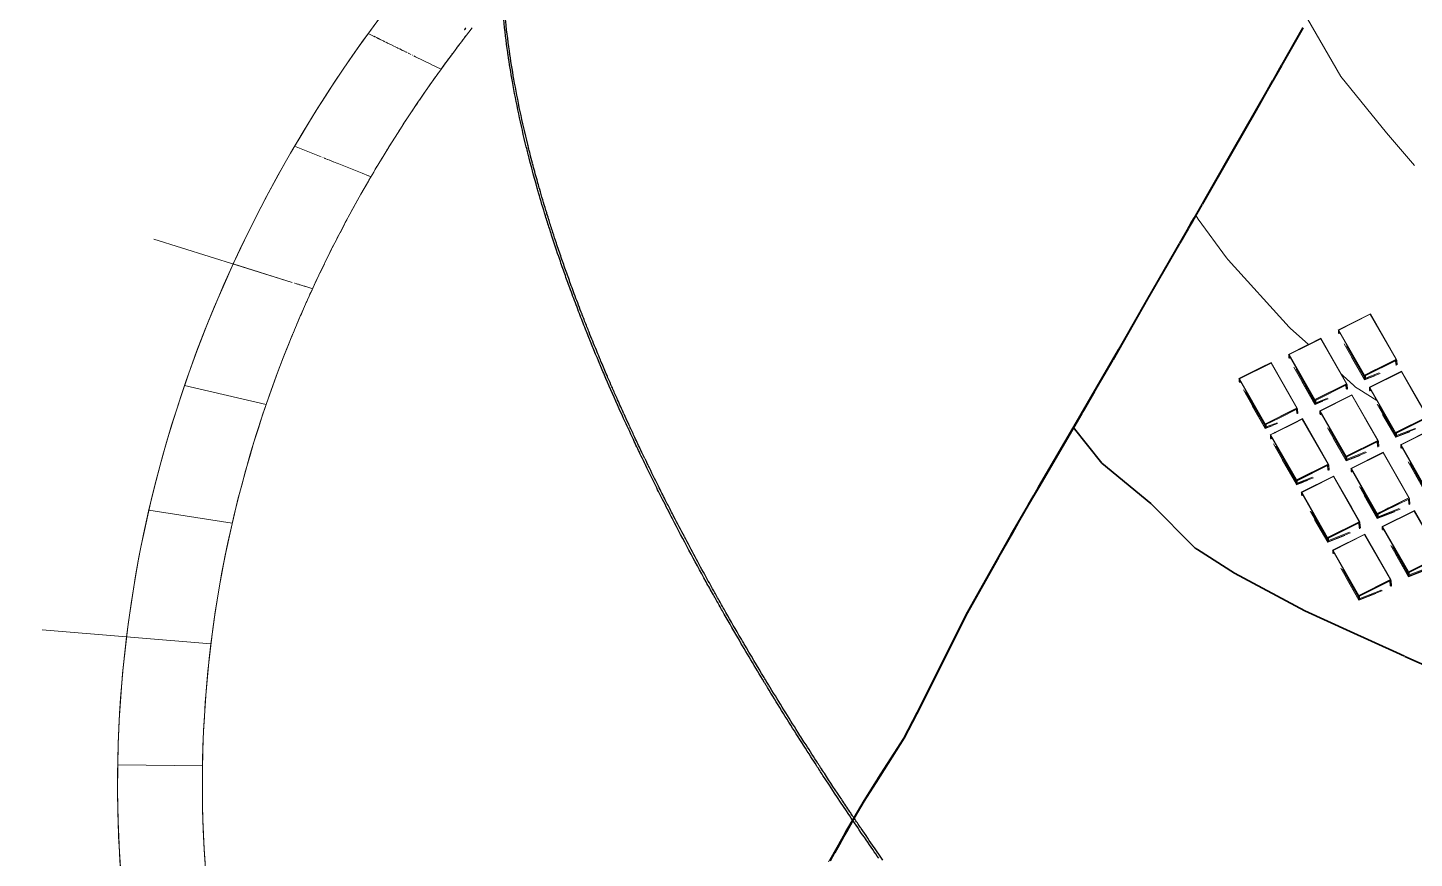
# Model space of a CAD drawing. Header units: millimetres. Extents: x -35445 to 232012, y -57203 to 42724.
# Drawn here: x 130031 to 167959, y -2788 to 19925 of the extents above; entities that cross this region are included whole.
import ezdxf

# ---------------------------------------------------------------- set-up
doc = ezdxf.new("R2010")
doc.units = ezdxf.units.MM
for name, color, linetype, lineweight in [('C-TOPO', 7, 'Continuous', 9), ('C-TOPO-MAJR', 7, 'Continuous', 50), ('C-TOPO-MINR', 7, 'Continuous', 9), ('E-ELEC-EQPM', 71, 'Continuous', 9)]:
    doc.layers.add(name, color=color, linetype=linetype, lineweight=lineweight)

# ---------------------------------------------------------------- blocks, each defined once
blk = doc.blocks.new('Photovoltaic-Panel-SolarWorld-SunModule-_235-240_ - SunModule SW 245 Silver Mono - 10 Deg_ Angle-776839-Solar Analysis')
at = {"layer": 'E-ELEC-EQPM'}
for p, q in [((-13615, 12103), (-14492, 11665)), ((-13619, 12092), (-14485, 11660)), ((-14485, 11660), (-13619, 12092)), ((-14484, 11659), (-13619, 12090)), ((-13618, 12089), (-14483, 11657)), ((-12912, 10857), (-13619, 12092)), ((-13619, 12090), (-13619, 12092)), ((-13619, 12092), (-12912, 10857)), ((-13619, 12090), (-12913, 10857)), ((-12913, 10857), (-13618, 12089)), ((-12900, 10854), (-13615, 12103)), ((-14497, 11663), (-13782, 10414)), ((-14497, 11663), (-14491, 11644)), ((-13779, 10400), (-14491, 11644)), ((-14491, 11569), (-14491, 11644)), ((-14491, 11644), (-14480, 11625)), ((-14485, 11660), (-13778, 10425)), ((-13778, 10425), (-14485, 11660)), ((-14480, 11625), (-14480, 11550)), ((-14457, 11561), (-14457, 11585)), ((-14331, 11278), (-13776, 10308)), ((-13787, 10376), (-14273, 11226)), ((-13776, 10294), (-14134, 10919)), ((-12894, 10835), (-13775, 10396)), ((-13468, 10580), (-12916, 10855)), ((-12916, 10855), (-13468, 10580)), ((-13464, 10572), (-12900, 10854)), ((-12918, 10722), (-12926, 10819)), ((-12918, 10711), (-12918, 10718)), ((-12894, 10835), (-12917, 10824)), ((-12917, 10824), (-12908, 10705)), ((-12907, 10702), (-12907, 10691)), ((-12894, 10835), (-12900, 10854)), ((-12884, 10702), (-12894, 10835)), ((-13787, 10414), (-13779, 10400)), ((-13787, 10327), (-13787, 10408)), ((-13787, 10327), (-13776, 10308)), ((-13782, 10414), (-13465, 10572)), ((-13778, 10400), (-13782, 10414)), ((-13776, 10308), (-13351, 10473)), ((-13495, 10403), (-13776, 10294)), ((-13776, 10395), (-13776, 10308)), ((-13776, 10308), (-13753, 10317)), ((-13776, 10294), (-13776, 10308)), ((-13753, 10406), (-13775, 10396)), ((-13773, 10428), (-13472, 10578)), ((-13472, 10578), (-13773, 10428)), ((-13753, 10317), (-13753, 10406)), ((-13374, 10488), (-13749, 10342))]:
    blk.add_line(p, q, dxfattribs=at)
blk = doc.blocks.new('Photovoltaic-Panel-SolarWorld-SunModule-_235-240_ - SunModule SW 245 Silver Mono - 10 Deg_ Angle-V27-Solar Analysis')
at = {"layer": 'E-ELEC-EQPM'}
for p, q in [((-13069, 10371), (-13632, 10090)), ((-13632, 10090), (-13069, 10371)), ((-13631, 10088), (-13068, 10369)), ((-12767, 10517), (-13630, 10087)), ((-13075, 10377), (-13509, 10160)), ((-12762, 10533), (-13074, 10377)), ((-12769, 10520), (-13065, 10373)), ((-13065, 10373), (-12769, 10520)), ((-13062, 10372), (-12768, 10519)), ((-12416, 9909), (-12766, 10522)), ((-12766, 10520), (-12766, 10522)), ((-12766, 10522), (-12416, 9909)), ((-12766, 10520), (-12416, 9908)), ((-12416, 9908), (-12765, 10518)), ((-12047, 9284), (-12762, 10533)), ((-13510, 10160), (-13644, 10093)), ((-13644, 10093), (-12930, 8843)), ((-13644, 10093), (-13638, 10074)), ((-12924, 8825), (-13638, 10074)), ((-13638, 10007), (-13638, 10074)), ((-13638, 10074), (-13628, 10055)), ((-13632, 10090), (-12925, 8855)), ((-12925, 8855), (-13632, 10090)), ((-13628, 10055), (-13628, 9987)), ((-13605, 9998), (-13605, 10015)), ((-12060, 9286), (-12416, 9907)), ((-12415, 9908), (-12060, 9286)), ((-12060, 9287), (-12414, 9907)), ((-12414, 9907), (-12060, 9287)), ((-13433, 9628), (-12924, 8738)), ((-13326, 9490), (-13389, 9600)), ((-12934, 8806), (-13325, 9489)), ((-12924, 8724), (-13281, 9348)), ((-12930, 8843), (-12047, 9284)), ((-12925, 8855), (-12060, 9287)), ((-12060, 9287), (-12925, 8855)), ((-12047, 9262), (-12924, 8825)), ((-12063, 9124), (-12073, 9249)), ((-12047, 9262), (-12064, 9253)), ((-12064, 9253), (-12053, 9104)), ((-12041, 9265), (-12047, 9284)), ((-12030, 9115), (-12041, 9265)), ((-12934, 8757), (-12934, 8843)), ((-12934, 8843), (-12924, 8825)), ((-12934, 8757), (-12924, 8738)), ((-12924, 8825), (-12930, 8843)), ((-12924, 8738), (-12368, 8954)), ((-12534, 8875), (-12924, 8724)), ((-12901, 8836), (-12924, 8825)), ((-12924, 8825), (-12924, 8738)), ((-12924, 8738), (-12901, 8747)), ((-12924, 8724), (-12924, 8738)), ((-12417, 8958), (-12901, 8770)), ((-12901, 8747), (-12901, 8836)), ((-12391, 8968), (-12416, 8959))]:
    blk.add_line(p, q, dxfattribs=at)
blk = doc.blocks.new('Photovoltaic-Panel-SolarWorld-SunModule-_235-240_ - SunModule SW 245 Silver Mono - 10 Deg_ Angle-V28-Solar Analysis')
at = {"layer": 'E-ELEC-EQPM'}
for p, q in [((-11909, 8962), (-12792, 8521)), ((-11914, 8950), (-12779, 8518)), ((-12779, 8518), (-11914, 8950)), ((-12778, 8517), (-11913, 8949)), ((-11913, 8947), (-12777, 8516)), ((-11246, 7783), (-11914, 8950)), ((-11913, 8949), (-11914, 8950)), ((-11914, 8950), (-11246, 7783)), ((-11913, 8949), (-11246, 7784)), ((-11247, 7784), (-11913, 8947)), ((-11194, 7712), (-11909, 8962)), ((-12792, 8521), (-12416, 7864)), ((-12792, 8521), (-12786, 8502)), ((-12418, 7860), (-12786, 8502)), ((-12786, 8436), (-12786, 8502)), ((-12786, 8502), (-12775, 8483)), ((-12777, 8515), (-12072, 7283)), ((-12072, 7283), (-12777, 8515)), ((-12775, 8483), (-12775, 8416)), ((-12752, 8427), (-12752, 8443)), ((-12580, 8056), (-12071, 7167)), ((-12082, 7235), (-12536, 8029)), ((-12071, 7152), (-12428, 7777)), ((-12071, 7253), (-12416, 7856)), ((-12415, 7863), (-12077, 7272)), ((-12077, 7272), (-11246, 7686)), ((-12072, 7283), (-11249, 7694)), ((-11249, 7694), (-12072, 7283)), ((-11188, 7693), (-12071, 7253)), ((-11248, 7695), (-11211, 7713)), ((-11211, 7713), (-11248, 7695)), ((-11244, 7779), (-11207, 7715)), ((-11207, 7715), (-11244, 7779)), ((-11244, 7688), (-11194, 7712)), ((-11207, 7715), (-11243, 7778)), ((-11243, 7778), (-11207, 7715)), ((-11211, 7551), (-11220, 7678)), ((-11188, 7693), (-11211, 7682)), ((-11211, 7682), (-11200, 7531)), ((-11188, 7693), (-11194, 7712)), ((-11177, 7542), (-11188, 7693)), ((-12082, 7186), (-12082, 7272)), ((-12082, 7272), (-12071, 7253)), ((-12071, 7253), (-12077, 7272)), ((-11644, 7318), (-12071, 7152)), ((-12048, 7265), (-12071, 7253)), ((-12071, 7253), (-12071, 7167)), ((-12071, 7167), (-11924, 7224)), ((-12048, 7176), (-12048, 7265)), ((-11512, 7407), (-12045, 7200)), ((-11921, 7225), (-11487, 7394)), ((-12082, 7186), (-12071, 7167)), ((-12071, 7167), (-12048, 7176)), ((-12071, 7152), (-12071, 7167))]:
    blk.add_line(p, q, dxfattribs=at)
blk = doc.blocks.new('Photovoltaic-Panel-SolarWorld-SunModule-_235-240_ - SunModule SW 245 Silver Mono - 10 Deg_ Angle-V30-Solar Analysis')
at = {"layer": 'E-ELEC-EQPM'}
for p, q in [((-14972, 11433), (-15328, 11255)), ((-14976, 11422), (-15323, 11248)), ((-15323, 11248), (-14976, 11422)), ((-15322, 11247), (-14975, 11420)), ((-14975, 11418), (-15320, 11246)), ((-14269, 10187), (-14976, 11422)), ((-14975, 11420), (-14976, 11422)), ((-14976, 11422), (-14269, 10187)), ((-14975, 11420), (-14270, 10186)), ((-14270, 10186), (-14975, 11418)), ((-14257, 10184), (-14972, 11433)), ((-15332, 11253), (-15854, 10993)), ((-15323, 11248), (-15841, 10990)), ((-15841, 10990), (-15323, 11248)), ((-15841, 10988), (-15322, 11247)), ((-15321, 11246), (-15840, 10987)), ((-15854, 10993), (-15139, 9744)), ((-15854, 10993), (-15848, 10974)), ((-15133, 9725), (-15848, 10974)), ((-15848, 10897), (-15848, 10974)), ((-15848, 10974), (-15837, 10955)), ((-15841, 10990), (-15135, 9755)), ((-15135, 9755), (-15841, 10990)), ((-15837, 10955), (-15837, 10877)), ((-15814, 10884), (-15814, 10915)), ((-15706, 10640), (-15133, 9638)), ((-15144, 9706), (-15648, 10588)), ((-15133, 9624), (-15491, 10248)), ((-15135, 9755), (-14269, 10187)), ((-14269, 10187), (-15135, 9755)), ((-15134, 9746), (-14257, 10184)), ((-14251, 10165), (-15133, 9725)), ((-14275, 10049), (-14283, 10149)), ((-14251, 10165), (-14274, 10153)), ((-14274, 10153), (-14264, 10029)), ((-14251, 10165), (-14257, 10184)), ((-14241, 10040), (-14251, 10165)), ((-15144, 9657), (-15144, 9744)), ((-15144, 9744), (-15133, 9725)), ((-15144, 9657), (-15133, 9638)), ((-15133, 9725), (-15139, 9744)), ((-15133, 9638), (-14771, 9779)), ((-15110, 9736), (-15133, 9725)), ((-15133, 9725), (-15133, 9638)), ((-15133, 9638), (-15110, 9647)), ((-15133, 9629), (-15133, 9638)), ((-14917, 9708), (-15129, 9625)), ((-14788, 9795), (-15110, 9670)), ((-15110, 9647), (-15110, 9736))]:
    blk.add_line(p, q, dxfattribs=at)
blk = doc.blocks.new('Photovoltaic-Panel-SolarWorld-SunModule-_235-240_ - SunModule SW 245 Silver Mono - 10 Deg_ Angle-V31-Solar Analysis')
at = {"layer": 'E-ELEC-EQPM'}
for p, q in [((-14119, 9888), (-15001, 9448)), ((-14123, 9877), (-14989, 9445)), ((-14989, 9445), (-14123, 9877)), ((-14988, 9443), (-14123, 9875)), ((-14122, 9873), (-14987, 9442)), ((-13740, 9207), (-14123, 9877)), ((-14123, 9875), (-14123, 9877)), ((-14123, 9877), (-13740, 9207)), ((-14123, 9875), (-13418, 8643)), ((-13741, 9207), (-14122, 9873)), ((-13405, 8641), (-14119, 9888)), ((-15001, 9448), (-14286, 8198)), ((-15001, 9448), (-14995, 9429)), ((-14280, 8179), (-14995, 9429)), ((-14995, 9354), (-14995, 9429)), ((-14995, 9429), (-14984, 9410)), ((-14989, 9445), (-14282, 8210)), ((-14282, 8210), (-14989, 9445)), ((-14984, 9410), (-14984, 9335)), ((-14961, 9346), (-14961, 9370)), ((-13417, 8643), (-13738, 9203)), ((-13738, 9203), (-13417, 8643)), ((-13418, 8643), (-13738, 9202)), ((-14789, 8983), (-14280, 8093)), ((-14291, 8161), (-14745, 8955)), ((-14280, 8079), (-14638, 8703)), ((-14286, 8198), (-13404, 8639)), ((-14282, 8210), (-13416, 8641)), ((-13416, 8641), (-14282, 8210)), ((-13398, 8620), (-14280, 8179)), ((-13420, 8479), (-13430, 8604)), ((-13398, 8620), (-13421, 8608)), ((-13421, 8608), (-13409, 8459)), ((-13398, 8620), (-13404, 8639)), ((-13386, 8470), (-13398, 8620)), ((-14291, 8112), (-14291, 8198)), ((-14291, 8198), (-14280, 8179)), ((-14291, 8112), (-14280, 8093)), ((-14280, 8179), (-14286, 8198)), ((-14280, 8093), (-13725, 8309)), ((-13891, 8230), (-14280, 8079)), ((-14257, 8191), (-14280, 8179)), ((-14280, 8179), (-14280, 8093)), ((-14280, 8093), (-14257, 8102)), ((-14280, 8079), (-14280, 8093)), ((-14257, 8102), (-14257, 8191)), ((-14220, 8140), (-14257, 8125)), ((-13748, 8323), (-14212, 8143))]:
    blk.add_line(p, q, dxfattribs=at)
blk = doc.blocks.new('Photovoltaic-Panel-SolarWorld-SunModule-_235-240_ - SunModule SW 245 Silver Mono - 10 Deg_ Angle-V32-Solar Analysis')
at = {"layer": 'E-ELEC-EQPM'}
for p, q in [((-13266, 8315), (-14148, 7874)), ((-13270, 8303), (-14136, 7872)), ((-14136, 7872), (-13270, 8303)), ((-14135, 7870), (-13270, 8302)), ((-13269, 8300), (-14134, 7869)), ((-12564, 7068), (-13270, 8303)), ((-13270, 8302), (-13270, 8303)), ((-13270, 8303), (-12564, 7068)), ((-13270, 8302), (-12564, 7068)), ((-12564, 7068), (-13269, 8300)), ((-12551, 7065), (-13266, 8315)), ((-14148, 7874), (-13434, 6625)), ((-14148, 7874), (-14142, 7855)), ((-13428, 6606), (-14142, 7855)), ((-14142, 7791), (-14142, 7855)), ((-14142, 7855), (-14132, 7837)), ((-14136, 7872), (-13429, 6637)), ((-13429, 6637), (-14136, 7872)), ((-14132, 7837), (-14132, 7771)), ((-14109, 7781), (-14109, 7796)), ((-13917, 7375), (-13428, 6520)), ((-13438, 6588), (-13873, 7347)), ((-13428, 6505), (-13785, 7130)), ((-12545, 7046), (-13218, 6711)), ((-13112, 6786), (-12551, 7065)), ((-13111, 6795), (-12564, 7068)), ((-12564, 7068), (-13111, 6795)), ((-12567, 6901), (-12577, 7031)), ((-12545, 7046), (-12568, 7035)), ((-12568, 7035), (-12556, 6881)), ((-12545, 7046), (-12551, 7065)), ((-12533, 6892), (-12545, 7046)), ((-13438, 6539), (-13438, 6625)), ((-13438, 6625), (-13428, 6606)), ((-13438, 6539), (-13428, 6520)), ((-13434, 6625), (-13230, 6726)), ((-13428, 6606), (-13434, 6625)), ((-13429, 6637), (-13236, 6733)), ((-13236, 6733), (-13429, 6637)), ((-13428, 6520), (-12801, 6763)), ((-13218, 6711), (-13428, 6606)), ((-13405, 6618), (-13428, 6606)), ((-13428, 6606), (-13428, 6520)), ((-13428, 6520), (-13405, 6529)), ((-13428, 6508), (-13428, 6520)), ((-12959, 6687), (-13426, 6506)), ((-12826, 6777), (-13405, 6552)), ((-13405, 6529), (-13405, 6618)), ((-13233, 6734), (-13118, 6792)), ((-13118, 6792), (-13233, 6734)), ((-13229, 6727), (-13112, 6786))]:
    blk.add_line(p, q, dxfattribs=at)
blk = doc.blocks.new('Photovoltaic-Panel-SolarWorld-SunModule-_235-240_ - SunModule SW 245 Silver Mono - 10 Deg_ Angle-V33-Solar Analysis')
at = {"layer": 'E-ELEC-EQPM'}
for p, q in [((-12413, 6722), (-13296, 6282)), ((-12418, 6711), (-13283, 6279)), ((-13283, 6279), (-12418, 6711)), ((-13282, 6278), (-12417, 6709)), ((-12417, 6708), (-13281, 6276)), ((-11711, 5476), (-12418, 6711)), ((-12417, 6709), (-12418, 6711)), ((-12418, 6711), (-11711, 5476)), ((-12418, 6711), (-12416, 6705)), ((-12417, 6709), (-11711, 5476)), ((-11711, 5475), (-12417, 6708)), ((-11698, 5473), (-12413, 6722)), ((-13296, 6282), (-12581, 5033)), ((-13294, 6277), (-13290, 6263)), ((-12575, 5014), (-13290, 6263)), ((-13290, 6205), (-13290, 6263)), ((-13290, 6263), (-13279, 6244)), ((-13283, 6279), (-12576, 5044)), ((-12576, 5044), (-13283, 6279)), ((-13279, 6244), (-13279, 6185)), ((-13256, 6196), (-13256, 6204)), ((-13052, 5762), (-12575, 4927)), ((-12586, 4995), (-13012, 5740)), ((-12575, 4913), (-12932, 5538)), ((-12576, 5044), (-11767, 5448)), ((-11767, 5448), (-12576, 5044)), ((-11969, 5316), (-12575, 5014)), ((-12416, 5115), (-11698, 5473)), ((-11692, 5454), (-11965, 5318)), ((-11764, 5449), (-11711, 5476)), ((-11711, 5476), (-11764, 5449)), ((-11714, 5308), (-11724, 5438)), ((-11692, 5454), (-11715, 5443)), ((-11715, 5443), (-11703, 5288)), ((-11692, 5454), (-11698, 5473)), ((-11680, 5299), (-11692, 5454)), ((-12586, 4946), (-12586, 5033)), ((-12586, 5033), (-12575, 5014)), ((-12586, 4946), (-12575, 4927)), ((-12581, 5033), (-12419, 5113)), ((-12575, 5014), (-12581, 5033)), ((-12575, 4927), (-11948, 5171)), ((-12106, 5095), (-12575, 4913)), ((-12552, 5025), (-12575, 5014)), ((-12575, 5014), (-12575, 4927)), ((-12575, 4927), (-12552, 4936)), ((-11973, 5184), (-12552, 4959)), ((-12552, 4936), (-12552, 5025)), ((-12575, 4913), (-12575, 4927))]:
    blk.add_line(p, q, dxfattribs=at)
blk = doc.blocks.new('Photovoltaic-Panel-SolarWorld-SunModule-_235-240_ - SunModule SW 245 Silver Mono - 10 Deg_ Angle-V34-Solar Analysis')
at = {"layer": 'E-ELEC-EQPM'}
for p, q in [((-16482, 10693), (-17211, 10330)), ((-16333, 10759), (-17198, 10327)), ((-17198, 10327), (-16333, 10759)), ((-17197, 10325), (-16332, 10757)), ((-16332, 10755), (-17197, 10324)), ((-16328, 10770), (-16478, 10696)), ((-15626, 9524), (-16333, 10759)), ((-16332, 10757), (-16333, 10759)), ((-16333, 10759), (-15626, 9524)), ((-16332, 10757), (-15626, 9523)), ((-15627, 9523), (-16332, 10755)), ((-15614, 9521), (-16328, 10770)), ((-17211, 10330), (-16496, 9080)), ((-17211, 10330), (-17205, 10311)), ((-16490, 9062), (-17205, 10311)), ((-17205, 10238), (-17205, 10311)), ((-17205, 10311), (-17194, 10292)), ((-17198, 10327), (-16492, 9092)), ((-16492, 9092), (-17198, 10327)), ((-17194, 10292), (-17194, 10222)), ((-17171, 10224), (-17171, 10252)), ((-17089, 10022), (-16490, 8975)), ((-16501, 9043), (-17031, 9970)), ((-16490, 8961), (-16847, 9585)), ((-16496, 9080), (-15614, 9521)), ((-16486, 9094), (-15694, 9490)), ((-15694, 9490), (-16486, 9094)), ((-15631, 9490), (-16109, 9252)), ((-15693, 9490), (-15626, 9524)), ((-15626, 9524), (-15693, 9490)), ((-15632, 9385), (-15639, 9486)), ((-15608, 9502), (-15630, 9490)), ((-15608, 9502), (-15630, 9490)), ((-15630, 9490), (-15621, 9365)), ((-15608, 9502), (-15614, 9521)), ((-15598, 9376), (-15608, 9502)), ((-16112, 9250), (-16490, 9062)), ((-16490, 8975), (-16153, 9106)), ((-16170, 9123), (-16467, 9007)), ((-16501, 8994), (-16501, 9080)), ((-16501, 9080), (-16490, 9062)), ((-16501, 8994), (-16490, 8975)), ((-16490, 9062), (-16496, 9080)), ((-16467, 9073), (-16490, 9062)), ((-16490, 9062), (-16490, 8975)), ((-16299, 9035), (-16490, 8961)), ((-16490, 8975), (-16467, 8984)), ((-16490, 8961), (-16490, 8975)), ((-16467, 8984), (-16467, 9073))]:
    blk.add_line(p, q, dxfattribs=at)
blk = doc.blocks.new('Photovoltaic-Panel-SolarWorld-SunModule-_235-240_ - SunModule SW 245 Silver Mono - 10 Deg_ Angle-V35-Solar Analysis')
at = {"layer": 'E-ELEC-EQPM'}
for p, q in [((-15703, 9122), (-16213, 8867)), ((-15698, 9115), (-16210, 8859)), ((-16210, 8859), (-15698, 9115)), ((-16209, 8858), (-15697, 9113)), ((-15696, 9112), (-16208, 8857)), ((-15476, 9235), (-15698, 9124)), ((-15480, 9223), (-15695, 9116)), ((-15695, 9116), (-15480, 9223)), ((-15694, 9115), (-15479, 9222)), ((-15479, 9220), (-15694, 9113)), ((-14773, 7988), (-15480, 9223)), ((-15479, 9222), (-15480, 9223)), ((-15480, 9223), (-14773, 7988)), ((-15479, 9222), (-14774, 7988)), ((-14774, 7988), (-15479, 9220)), ((-14761, 7986), (-15476, 9235)), ((-16232, 8857), (-16358, 8795)), ((-16358, 8795), (-15643, 7545)), ((-16358, 8795), (-16352, 8776)), ((-15637, 7526), (-16352, 8776)), ((-16352, 8689), (-16352, 8776)), ((-16352, 8776), (-16341, 8757)), ((-16228, 8850), (-16345, 8792)), ((-16345, 8792), (-16228, 8850)), ((-16345, 8790), (-16227, 8849)), ((-16345, 8792), (-15639, 7557)), ((-15639, 7557), (-16345, 8792)), ((-16226, 8848), (-16344, 8789)), ((-16341, 8757), (-16341, 8670)), ((-16221, 8863), (-16229, 8859)), ((-16215, 8857), (-16223, 8853)), ((-16223, 8853), (-16215, 8857)), ((-16222, 8852), (-16214, 8855)), ((-16214, 8854), (-16220, 8850)), ((-16318, 8685), (-16318, 8717)), ((-16269, 8544), (-16028, 8123)), ((-15648, 7508), (-16203, 8478)), ((-16025, 8118), (-15637, 7440)), ((-15639, 7430), (-15995, 8050)), ((-15639, 7557), (-14773, 7988)), ((-14773, 7988), (-15639, 7557)), ((-14755, 7967), (-15637, 7526)), ((-15114, 7809), (-14761, 7986)), ((-14755, 7967), (-14778, 7955)), ((-14755, 7967), (-14761, 7986)), ((-14744, 7824), (-14755, 7967)), ((-15643, 7545), (-15117, 7808)), ((-15196, 7634), (-15614, 7472)), ((-15449, 7513), (-15174, 7620)), ((-14779, 7850), (-14787, 7951)), ((-14778, 7833), (-14779, 7848)), ((-14778, 7955), (-14767, 7814)), ((-15648, 7459), (-15648, 7545)), ((-15648, 7545), (-15637, 7526)), ((-15645, 7454), (-15637, 7440)), ((-15637, 7526), (-15643, 7545)), ((-15614, 7538), (-15637, 7526)), ((-15637, 7526), (-15637, 7440)), ((-15637, 7440), (-15451, 7512)), ((-15637, 7440), (-15614, 7449)), ((-15637, 7426), (-15637, 7440)), ((-15621, 7432), (-15637, 7426)), ((-15447, 7500), (-15615, 7434)), ((-15614, 7451), (-15614, 7538)), ((-15339, 7541), (-15441, 7502))]:
    blk.add_line(p, q, dxfattribs=at)
blk = doc.blocks.new('Photovoltaic-Panel-SolarWorld-SunModule-_235-240_ - SunModule SW 245 Silver Mono - 10 Deg_ Angle-V36-Solar Analysis')
at = {"layer": 'E-ELEC-EQPM'}
for p, q in [((-14623, 7664), (-15505, 7224)), ((-14627, 7652), (-15493, 7221)), ((-15493, 7221), (-14627, 7652)), ((-14939, 7495), (-14627, 7651)), ((-14626, 7649), (-14939, 7493)), ((-13920, 6417), (-14627, 7652)), ((-14627, 7651), (-14627, 7652)), ((-14627, 7652), (-13920, 6417)), ((-14627, 7651), (-13921, 6417)), ((-13921, 6417), (-14626, 7649)), ((-14127, 6797), (-14623, 7664)), ((-15505, 7224), (-14790, 5974)), ((-15505, 7224), (-15499, 7205)), ((-15493, 7221), (-14786, 5986)), ((-14786, 5986), (-15493, 7221)), ((-15492, 7219), (-14945, 7492)), ((-14943, 7491), (-15491, 7218)), ((-14785, 5957), (-15499, 7205)), ((-15499, 7147), (-15499, 7205)), ((-15499, 7205), (-15488, 7186)), ((-15488, 7186), (-15488, 7126)), ((-15465, 7137), (-15465, 7146)), ((-15262, 6704), (-14784, 5869)), ((-14798, 5942), (-15222, 6682)), ((-14784, 5855), (-15142, 6479)), ((-13908, 6415), (-14126, 6795)), ((-14790, 5974), (-13908, 6415)), ((-14786, 5986), (-13920, 6417)), ((-13920, 6417), (-14786, 5986)), ((-13902, 6396), (-14784, 5955)), ((-14784, 5869), (-14158, 6112)), ((-14183, 6126), (-14761, 5901)), ((-13923, 6245), (-13934, 6380)), ((-13902, 6396), (-13925, 6384)), ((-13925, 6384), (-13913, 6225)), ((-13902, 6396), (-13908, 6415)), ((-13890, 6235), (-13902, 6396)), ((-14795, 5888), (-14795, 5974)), ((-14795, 5974), (-14785, 5957)), ((-14795, 5888), (-14784, 5869)), ((-14785, 5957), (-14790, 5974)), ((-14316, 6037), (-14784, 5855)), ((-14761, 5967), (-14784, 5955)), ((-14784, 5955), (-14784, 5869)), ((-14784, 5869), (-14761, 5878)), ((-14784, 5855), (-14784, 5869)), ((-14761, 5878), (-14761, 5967))]:
    blk.add_line(p, q, dxfattribs=at)
blk = doc.blocks.new('Photovoltaic-Panel-SolarWorld-SunModule-_235-240_ - SunModule SW 245 Silver Mono - 10 Deg_ Angle-V37-Solar Analysis')
at = {"layer": 'E-ELEC-EQPM'}
for p, q in [((-13770, 6079), (-14648, 5641)), ((-13056, 4832), (-13770, 6079)), ((-13774, 6068), (-14640, 5636)), ((-14640, 5636), (-13774, 6068)), ((-14639, 5635), (-13774, 6066)), ((-13773, 6065), (-14638, 5633)), ((-13068, 4833), (-13774, 6068)), ((-13774, 6066), (-13774, 6068)), ((-13774, 6068), (-13068, 4833)), ((-13774, 6066), (-13068, 4833)), ((-13068, 4832), (-13773, 6065)), ((-14652, 5639), (-13937, 4390)), ((-14652, 5639), (-14646, 5620)), ((-13932, 4371), (-14646, 5620)), ((-14646, 5558), (-14646, 5620)), ((-14646, 5620), (-14636, 5601)), ((-14637, 5632), (-13933, 4401)), ((-13933, 4401), (-14637, 5632)), ((-14636, 5601), (-14636, 5538)), ((-14613, 5549), (-14613, 5561)), ((-14422, 5141), (-13932, 4284)), ((-13942, 4352), (-14381, 5120)), ((-13932, 4270), (-14289, 4895)), ((-13937, 4390), (-13056, 4830)), ((-13933, 4401), (-13068, 4833)), ((-13068, 4833), (-13933, 4401)), ((-13442, 4615), (-13932, 4371)), ((-13052, 4809), (-13439, 4617)), ((-13071, 4662), (-13081, 4795)), ((-13052, 4809), (-13072, 4800)), ((-13072, 4800), (-13060, 4642)), ((-13049, 4811), (-13055, 4830)), ((-13037, 4653), (-13049, 4811)), ((-13942, 4303), (-13942, 4390)), ((-13942, 4390), (-13932, 4371)), ((-13942, 4303), (-13932, 4284)), ((-13932, 4371), (-13937, 4390)), ((-13932, 4284), (-13306, 4527)), ((-13463, 4452), (-13932, 4270)), ((-13909, 4382), (-13932, 4371)), ((-13932, 4371), (-13932, 4284)), ((-13932, 4284), (-13909, 4293)), ((-13932, 4270), (-13932, 4284)), ((-13909, 4293), (-13909, 4382)), ((-13339, 4538), (-13906, 4317)), ((-13318, 4546), (-13333, 4540)), ((-13304, 4528), (-13289, 4534))]:
    blk.add_line(p, q, dxfattribs=at)

msp = doc.modelspace()

# ---------------------------------------------------------------- linework, layer by layer
at = {"color": 252, "lineweight": 9}
for p, q in [((139487, 19697), (139343, 19768)), ((138062, 16392), (137330, 16683)), ((137266, 12961), (133482, 14143)), ((135651, 13465), (137266, 12961)), ((137266, 12961), (135651, 13465)), ((136553, 9620), (134319, 10139)), ((135624, 6373), (133344, 6730)), ((135042, 3072), (130425, 3456)), ((132734, 3264), (135042, 3072)), ((135042, 3072), (132734, 3264)), ((134812, -258), (132492, -232))]:
    msp.add_line(p, q, dxfattribs=at)
at = {"color": 254, "lineweight": 9}
for p, q in [((141943, 19605), (142188, 19923)), ((139512, 19685), (139502, 19690)), ((139526, 19678), (139516, 19683)), ((139544, 19669), (139531, 19676)), ((141675, 19250), (141775, 19383)), ((140638, 19133), (140591, 19156)), ((141062, 18925), (140640, 19132)), ((141436, 18926), (141655, 19223)), ((141655, 19223), (141673, 19247)), ((141337, 18790), (141068, 18922)), ((141426, 18912), (141433, 18922)), ((138110, 16373), (138103, 16376)), ((138155, 16355), (138143, 16360)), ((138172, 16348), (138159, 16353)), ((138232, 16324), (138184, 16344)), ((138283, 16304), (138236, 16323)), ((138293, 16300), (138287, 16303)), ((138327, 16287), (138304, 16296)), ((138389, 16262), (138327, 16287)), ((138483, 16225), (138394, 16260)), ((139177, 15949), (138493, 16221)), ((139356, 15877), (139180, 15948)), ((139420, 15852), (139365, 15874)), ((138573, 14320), (138692, 14547)), ((138026, 13224), (138145, 13471)), ((137330, 12941), (137336, 12939)), ((137336, 12939), (137330, 12941)), ((137336, 12939), (137330, 12941)), ((137354, 12933), (137361, 12931)), ((137361, 12931), (137354, 12933)), ((137361, 12931), (137354, 12933)), ((137364, 12930), (137375, 12927)), ((137375, 12927), (137364, 12930)), ((137375, 12927), (137364, 12930)), ((137385, 12924), (137414, 12915)), ((137414, 12915), (137385, 12924)), ((137414, 12915), (137385, 12924)), ((137418, 12914), (137426, 12911)), ((137426, 12911), (137418, 12914)), ((137426, 12911), (137418, 12914)), ((137435, 12908), (137458, 12901)), ((137458, 12901), (137435, 12908)), ((137458, 12901), (137435, 12908)), ((137468, 12898), (137484, 12893)), ((137484, 12893), (137468, 12898)), ((137484, 12893), (137468, 12898)), ((137485, 12893), (137508, 12885)), ((137508, 12885), (137485, 12893)), ((137508, 12885), (137485, 12893)), ((137511, 12885), (137565, 12868)), ((137565, 12868), (137511, 12885)), ((137565, 12868), (137511, 12885)), ((137568, 12867), (137594, 12859)), ((137594, 12859), (137568, 12867)), ((137594, 12859), (137568, 12867)), ((137595, 12858), (137611, 12853)), ((137611, 12853), (137595, 12858)), ((137611, 12853), (137595, 12858)), ((137612, 12853), (137632, 12847)), ((137632, 12847), (137612, 12853)), ((137632, 12847), (137612, 12853)), ((137636, 12845), (137690, 12829)), ((137690, 12829), (137636, 12845)), ((137690, 12829), (137636, 12845)), ((137684, 12485), (137784, 12707)), ((137691, 12828), (137778, 12801)), ((137778, 12801), (137691, 12828)), ((137778, 12801), (137691, 12828)), ((137786, 12710), (137820, 12784)), ((137787, 12798), (137820, 12788)), ((137820, 12788), (137787, 12798)), ((137820, 12788), (137787, 12798)), ((137508, 12087), (137550, 12181)), ((137551, 12185), (137576, 12242)), ((137354, 11725), (137381, 11788)), ((137381, 11789), (137391, 11814)), ((137393, 11818), (137405, 11846)), ((137406, 11848), (137409, 11855)), ((137411, 11859), (137428, 11901)), ((137243, 11456), (137240, 11450)), ((137249, 11471), (137251, 11477)), ((137259, 11496), (137251, 11478)), ((137260, 11497), (137268, 11519)), ((137268, 11517), (137260, 11499)), ((137270, 11523), (137278, 11542)), ((137273, 11530), (137270, 11523)), ((137281, 11550), (137275, 11534)), ((137280, 11546), (137282, 11552)), ((137289, 11570), (137283, 11555)), ((137284, 11557), (137291, 11574)), ((137306, 11609), (137291, 11574)), ((137292, 11577), (137299, 11594)), ((137300, 11595), (137315, 11633)), ((137317, 11637), (137307, 11612)), ((137316, 11634), (137326, 11658)), ((137344, 11702), (137319, 11642)), ((137329, 11664), (137353, 11723))]:
    msp.add_line(p, q, dxfattribs=at)
at = {"color": 50, "lineweight": 9}
for p, q in [((139567, 19658), (139560, 19661)), ((139588, 19648), (139569, 19657)), ((139603, 19640), (139591, 19646)), ((139618, 19633), (139611, 19636)), ((139635, 19625), (139629, 19627)), ((139675, 19605), (139640, 19622)), ((139694, 19596), (139675, 19605)), ((139712, 19587), (139706, 19590)), ((139752, 19567), (139715, 19586)), ((139774, 19556), (139760, 19563)), ((139783, 19552), (139775, 19556)), ((139822, 19533), (139785, 19551)), ((139894, 19498), (139836, 19526)), ((139936, 19477), (139896, 19497)), ((139997, 19447), (139936, 19477)), ((140022, 19435), (140001, 19445)), ((140046, 19423), (140027, 19432)), ((140089, 19402), (140050, 19421)), ((140121, 19386), (140099, 19397)), ((140153, 19370), (140126, 19384)), ((140173, 19361), (140157, 19368)), ((140186, 19354), (140179, 19358)), ((140200, 19347), (140190, 19352)), ((140285, 19306), (140208, 19344)), ((140307, 19295), (140293, 19302)), ((140317, 19290), (140307, 19295)), ((140338, 19280), (140318, 19290)), ((140363, 19267), (140340, 19279)), ((140381, 19259), (140372, 19263)), ((140410, 19244), (140385, 19257)), ((140448, 19226), (140437, 19231)), ((140485, 19208), (140454, 19223)), ((140513, 19194), (140505, 19198)), ((140552, 19175), (140544, 19179)), ((137252, 11479), (137255, 11486))]:
    msp.add_line(p, q, dxfattribs=at)
at = {"color": 252, "lineweight": 9}
for points in [[(139939, 20571, 0), (139695, 20247, 0), (139430, 19888, 0), (139170, 19526, 0), (138915, 19162, 0), (138664, 18796, 0), (138417, 18428, 0), (138176, 18058, 0), (137939, 17686, 0), (137707, 17311, 0), (137479, 16935, 0), (137257, 16557, 0), (137039, 16176, 0), (136826, 15794, 0), (136618, 15410, 0), (136415, 15025, 0), (136216, 14637, 0), (136023, 14248, 0), (135835, 13858, 0), (135651, 13465, 0)], [(135651, 13465, 0), (135473, 13071, 0), (135300, 12676, 0), (135131, 12279, 0), (134968, 11881, 0), (134810, 11481, 0), (134657, 11080, 0), (134509, 10678, 0), (134366, 10274, 0), (134228, 9869, 0), (134096, 9463, 0), (133968, 9056, 0), (133846, 8648, 0), (133729, 8239, 0), (133617, 7829, 0), (133510, 7418, 0), (133409, 7005, 0), (133313, 6593, 0), (133222, 6179, 0), (133136, 5764, 0), (133056, 5349, 0), (132981, 4933, 0), (132911, 4517, 0), (132847, 4100, 0), (132787, 3682, 0), (132734, 3264, 0)], [(135042, 3072, 0), (135094, 3471, 0), (135150, 3868, 0), (135211, 4266, 0), (135278, 4662, 0), (135349, 5058, 0), (135426, 5454, 0), (135507, 5848, 0), (135594, 6242, 0), (135686, 6635, 0), (135782, 7028, 0), (135884, 7419, 0), (135990, 7810, 0), (136102, 8200, 0), (136218, 8589, 0), (136339, 8976, 0), (136466, 9363, 0), (136597, 9748, 0), (136733, 10133, 0), (136874, 10516, 0), (137020, 10898, 0), (137170, 11279, 0), (137248, 11469, 0)], [(132734, 3264, 0), (132685, 2846, 0), (132642, 2427, 0), (132604, 2008, 0), (132571, 1588, 0), (132544, 1168, 0), (132522, 748, 0), (132506, 328, 0), (132494, -92, 0), (132488, -513, 0), (132488, -933, 0), (132493, -1353, 0), (132503, -1774, 0), (132518, -2194, 0), (132539, -2614, 0), (132565, -3034, 0)], [(134882, -2926, 0), (134857, -2526, 0), (134837, -2126, 0), (134823, -1726, 0), (134813, -1325, 0), (134808, -925, 0), (134809, -525, 0), (134814, -124, 0), (134825, 276, 0), (134841, 676, 0), (134862, 1076, 0), (134888, 1476, 0), (134919, 1876, 0), (134955, 2275, 0), (134996, 2674, 0), (135042, 3072, 0)]]:
    msp.add_polyline3d(points, dxfattribs=at)
at = {"color": 254, "lineweight": 9}
for points in [[(141780, 19390, 0), (141929, 19587, 0), (141940, 19602, 0)], [(140744, 17945, 0), (140929, 18214, 0), (141172, 18560, 0), (141420, 18905, 0)], [(140619, 17760, 0), (140690, 17865, 0), (140742, 17941, 0)], [(140304, 17284, 0), (140455, 17514, 0), (140619, 17760, 0)], [(139911, 16665, 0), (140000, 16807, 0), (140225, 17162, 0), (140299, 17275, 0)], [(139145, 15373, 0), (139350, 15732, 0), (139562, 16092, 0), (139779, 16450, 0), (139908, 16660, 0)], [(138693, 14549, 0), (138742, 14640, 0), (138940, 15006, 0), (139143, 15370, 0)], [(138299, 13784, 0), (138359, 13904, 0), (138431, 14045, 0)], [(138432, 14047, 0), (138548, 14273, 0), (138571, 14316, 0)], [(138148, 13478, 0), (138175, 13533, 0), (138298, 13782, 0)], [(137821, 12788, 0), (137996, 13161, 0), (138025, 13221, 0)], [(137580, 12252, 0), (137651, 12412, 0), (137683, 12482, 0)], [(137429, 11901, 0), (137486, 12036, 0), (137506, 12082, 0)]]:
    msp.add_polyline3d(points, dxfattribs=at)
at = {"color": 252, "lineweight": 9}
for start_param, end_param in [(0.161265, 1.875222), (2.582873, 4.642749)]:
    msp.add_ellipse((181219, -765), major_axis=(48731, 0), ratio=0.823831, start_param=start_param, end_param=end_param, dxfattribs=at)
at = {"color": 27, "lineweight": 9}
for start_param, end_param in [(0.161265, 1.995949), (2.816486, 4.643481)]:
    msp.add_ellipse((181219, -765), major_axis=(46411, 0), ratio=0.823831, start_param=start_param, end_param=end_param, dxfattribs=at)
at = {"color": 254, "lineweight": 9}
for start_param, end_param in [(2.569852, 2.579892), (2.586948, 2.591463), (2.580189, 2.58664), (2.594434, 2.601151), (2.591611, 2.594265), (2.608127, 2.612153), (2.601391, 2.607972), (2.612155, 2.650288), (2.650502, 2.668679), (2.668895, 2.68384), (2.683964, 2.701253), (2.701276, 2.719932), (2.719938, 2.736327), (2.74391, 2.751387), (2.736447, 2.743819), (2.751544, 2.76743), (2.767718, 2.781787), (2.782033, 2.787849), (2.794661, 2.80446), (2.7904, 2.794344), (2.787895, 2.790316), (2.806957, 2.809438), (2.804511, 2.806861)]:
    msp.add_ellipse((181219, -765), major_axis=(46411, 0), ratio=0.823831, start_param=start_param, end_param=end_param, dxfattribs=at)
at = {"color": 40, "lineweight": 25}
for points, knots in [([(143163, 19244), (143119, 19551), (143015, 20411), (142939, 21758), (142995, 23233), (143160, 24345), (143310, 24961), (143362, 25150)], [0.67359118, 0.67359118, 0.67359118, 0.67359118, 0.68584853, 0.70842699, 0.73100544, 0.7535839, 0.76394644, 0.76394644, 0.76394644, 0.76394644]), ([(145687, 10709), (145678, 10729), (145541, 11056), (145409, 11380), (145289, 11682)], [0.57230234, 0.57230234, 0.57230234, 0.57230234, 0.57295625, 0.5829539, 0.5829539, 0.5829539, 0.5829539]), ([(146787, 8265), (146724, 8397), (146569, 8724), (146418, 9049), (146330, 9242)], [0.54620761, 0.54620761, 0.54620761, 0.54620761, 0.5503778, 0.55654067, 0.55654067, 0.55654067, 0.55654067]), ([(148587, 4775), (148268, 5353), (147866, 6105), (147486, 6849), (147396, 7025)], [0.51021788, 0.51021788, 0.51021788, 0.51021788, 0.52779934, 0.53327994, 0.53327994, 0.53327994, 0.53327994]), ([(149033, 3978), (148975, 4079), (148893, 4225), (148812, 4370), (148787, 4415)], [0.502163635, 0.502163635, 0.502163635, 0.502163635, 0.505220885, 0.506568471, 0.506568471, 0.506568471, 0.506568471]), ([(150225, 1951), (150209, 1977), (149945, 2411), (149688, 2844), (149453, 3248)], [0.48185811, 0.48185811, 0.48185811, 0.48185811, 0.48264243, 0.49482364, 0.49482364, 0.49482364, 0.49482364]), ([(151783, -521), (151724, -431), (151614, -262), (151504, -92), (151453, -12)], [0.457406866, 0.457406866, 0.457406866, 0.457406866, 0.460063974, 0.462419932, 0.462419932, 0.462419932, 0.462419932])]:
    msp.add_open_spline(points, degree=3, knots=knots, dxfattribs=at)
at = {"color": 41, "lineweight": 25}
for points, knots in [([(143207, 19289), (143162, 19601), (143122, 19927), (143091, 20247), (143089, 20266)], [0.6733172, 0.6733172, 0.6733172, 0.6733172, 0.68572543, 0.68651077, 0.68651077, 0.68651077, 0.68651077]), ([(141991, 19886), (141991, 19886), (141989, 19884), (141988, 19883), (141987, 19882)], [0.966965416, 0.966965416, 0.966965416, 0.966965416, 0.967123288, 0.968169185, 0.968169185, 0.968169185, 0.968169185]), ([(143710, 16503), (143696, 16557), (143530, 17225), (143339, 18126), (143207, 18942), (143172, 19180)], [0.63872768, 0.63872768, 0.63872768, 0.63872768, 0.64069162, 0.66327008, 0.67274343, 0.67274343, 0.67274343, 0.67274343]), ([(143708, 16734), (143558, 17343), (143376, 18206), (143243, 19035), (143207, 19289)], [0.64076914, 0.64076914, 0.64076914, 0.64076914, 0.66317027, 0.6733172, 0.6733172, 0.6733172, 0.6733172]), ([(143740, 16604), (143730, 16643), (143720, 16685), (143710, 16727), (143709, 16730)], [0.639175235, 0.639175235, 0.639175235, 0.639175235, 0.640615102, 0.640720374, 0.640720374, 0.640720374, 0.640720374]), ([(144247, 14608), (144229, 14666), (144145, 14934), (144066, 15201), (144006, 15409)], [0.616112696, 0.616112696, 0.616112696, 0.616112696, 0.618113164, 0.625544226, 0.625544226, 0.625544226, 0.625544226]), ([(144290, 14657), (144272, 14717), (144243, 14810), (144214, 14903), (144204, 14937)], [0.615961636, 0.615961636, 0.615961636, 0.615961636, 0.618059937, 0.619226159, 0.619226159, 0.619226159, 0.619226159]), ([(144945, 12579), (144916, 12657), (144840, 12862), (144766, 13066), (144721, 13193)], [0.592924795, 0.592924795, 0.592924795, 0.592924795, 0.595534708, 0.599838518, 0.599838518, 0.599838518, 0.599838518]), ([(144980, 12650), (144953, 12723), (144878, 12927), (144805, 13129), (144759, 13258)], [0.593051554, 0.593051554, 0.593051554, 0.593051554, 0.595504772, 0.599887337, 0.599887337, 0.599887337, 0.599887337]), ([(145721, 10781), (145715, 10796), (145698, 10835), (145682, 10874), (145672, 10898)], [0.572452597, 0.572452597, 0.572452597, 0.572452597, 0.572949607, 0.573728801, 0.573728801, 0.573728801, 0.573728801]), ([(146805, 8368), (146749, 8485), (146648, 8698), (146549, 8910), (146505, 9006)], [0.546718126, 0.546718126, 0.546718126, 0.546718126, 0.550394442, 0.553447849, 0.553447849, 0.553447849, 0.553447849]), ([(147992, 6007), (147896, 6189), (147773, 6424), (147652, 6659), (147624, 6713)], [0.5222477, 0.5222477, 0.5222477, 0.5222477, 0.527839277, 0.529506371, 0.529506371, 0.529506371, 0.529506371]), ([(149080, 4022), (149020, 4127), (148935, 4278), (148850, 4429), (148825, 4475)], [0.502106667, 0.502106667, 0.502106667, 0.502106667, 0.505284112, 0.506669313, 0.506669313, 0.506669313, 0.506669313]), ([(150287, 1970), (150263, 2008), (150239, 2048), (150215, 2089), (150214, 2090)], [0.48158448, 0.48158448, 0.48158448, 0.48158448, 0.482728947, 0.4827802, 0.4827802, 0.4827802, 0.4827802]), ([(151694, -267), (151678, -244), (151553, -51), (151429, 142), (151321, 310)], [0.459470627, 0.459470627, 0.459470627, 0.459470627, 0.460173782, 0.465159661, 0.465159661, 0.465159661, 0.465159661]), ([(153311, -2788), (153256, -2709), (153077, -2450), (152900, -2192), (152778, -2013)], [0.435166496, 0.435166496, 0.435166496, 0.435166496, 0.437485518, 0.442759663, 0.442759663, 0.442759663, 0.442759663]), ([(153191, -2502), (153190, -2500), (153068, -2324), (152947, -2147), (152828, -1973)], [0.437559354, 0.437559354, 0.437559354, 0.437559354, 0.437618617, 0.442733763, 0.442733763, 0.442733763, 0.442733763])]:
    msp.add_open_spline(points, degree=3, knots=knots, dxfattribs=at)
at = {"color": 10, "lineweight": 25}
msp.add_open_spline([(141984, 19877), (141983, 19876), (141983, 19876), (141983, 19877), (141984, 19877)], degree=3, knots=[0.970576724, 0.970576724, 0.970576724, 0.970576724, 0.97260274, 0.972984262, 0.972984262, 0.972984262, 0.972984262], dxfattribs=at)
at = {"color": 255, "lineweight": 25}
for points, knots in [([(141987, 19882), (141986, 19880), (141985, 19878), (141984, 19877), (141984, 19877)], [0.968169185, 0.968169185, 0.968169185, 0.968169185, 0.969863014, 0.970576724, 0.970576724, 0.970576724, 0.970576724]), ([(141984, 19877), (141984, 19878), (141985, 19879), (141987, 19882), (141987, 19882)], [0.972984262, 0.972984262, 0.972984262, 0.972984262, 0.975342466, 0.975391801, 0.975391801, 0.975391801, 0.975391801]), ([(142008, 19908), (142009, 19909), (142010, 19912), (142012, 19914), (142014, 19916)], [0.9804502951, 0.9804502951, 0.9804502951, 0.9804502951, 0.9808219178, 0.9814106465, 0.9814106465, 0.9814106465, 0.9814106465])]:
    msp.add_open_spline(points, degree=3, knots=knots, dxfattribs=at)
at = {"color": 41, "lineweight": 25}
for points in [[(141987, 19882), (141988, 19883), (141989, 19884), (141991, 19886)], [(143172, 19183), (143169, 19203), (143166, 19224), (143163, 19244)], [(143968, 15541), (143879, 15855), (143795, 16165), (143718, 16471)], [(143771, 16480), (143761, 16520), (143751, 16560), (143741, 16600)], [(143838, 16221), (143816, 16307), (143793, 16394), (143771, 16480)], [(143963, 15762), (143920, 15914), (143879, 16065), (143840, 16216)], [(144013, 15582), (143996, 15642), (143980, 15702), (143963, 15762)], [(144119, 15219), (144091, 15314), (144063, 15409), (144036, 15504)], [(144204, 14937), (144175, 15031), (144147, 15125), (144119, 15219)], [(144584, 13586), (144507, 13810), (144432, 14033), (144360, 14253)], [(144492, 14035), (144459, 14132), (144427, 14230), (144396, 14326)], [(144626, 13638), (144581, 13770), (144536, 13902), (144492, 14033)], [(145200, 12070), (145190, 12095), (145181, 12121), (145171, 12146)], [(145289, 11682), (145233, 11824), (145178, 11966), (145124, 12107)], [(145264, 11905), (145243, 11960), (145221, 12015), (145200, 12070)], [(145327, 11746), (145306, 11798), (145286, 11850), (145265, 11903)], [(145387, 11595), (145367, 11645), (145347, 11696), (145327, 11746)], [(145671, 10900), (145642, 10969), (145614, 11038), (145586, 11106)], [(145847, 10333), (145793, 10459), (145740, 10584), (145687, 10709)], [(145878, 10412), (145825, 10535), (145773, 10658), (145721, 10781)], [(145912, 10333), (145900, 10359), (145889, 10386), (145878, 10412)], [(146037, 10045), (146028, 10065), (146019, 10085), (146011, 10105)], [(146167, 9751), (146123, 9848), (146080, 9946), (146038, 10043)], [(146341, 9364), (146282, 9493), (146224, 9622), (146167, 9751)], [(146330, 9242), (146290, 9331), (146250, 9419), (146210, 9507)], [(146461, 9100), (146422, 9185), (146384, 9270), (146345, 9354)], [(146504, 9009), (146496, 9025), (146488, 9042), (146481, 9058)], [(146912, 8144), (146876, 8219), (146840, 8293), (146805, 8368)], [(146900, 8029), (146862, 8108), (146824, 8186), (146787, 8265)], [(146953, 8059), (146941, 8085), (146928, 8110), (146916, 8136)], [(147002, 7958), (146986, 7992), (146969, 8026), (146953, 8059)], [(147283, 7387), (147188, 7577), (147095, 7767), (147003, 7956)], [(147396, 7025), (147324, 7168), (147253, 7310), (147183, 7452)], [(147470, 7014), (147407, 7139), (147345, 7263), (147283, 7387)], [(147621, 6718), (147571, 6817), (147520, 6916), (147470, 7014)], [(148589, 4900), (148385, 5269), (148187, 5638), (147993, 6004)], [(148787, 4415), (148720, 4535), (148653, 4655), (148587, 4775)], [(148825, 4475), (148745, 4617), (148667, 4758), (148589, 4900)], [(149453, 3248), (149311, 3492), (149171, 3736), (149033, 3978)], [(149485, 3317), (149348, 3553), (149213, 3788), (149080, 4022)], [(149618, 3090), (149573, 3166), (149529, 3242), (149485, 3317)], [(150177, 2151), (149988, 2463), (149802, 2775), (149620, 3086)], [(150214, 2090), (150201, 2111), (150189, 2131), (150177, 2151)], [(150264, 1886), (150251, 1908), (150238, 1929), (150225, 1951)], [(150342, 1878), (150324, 1909), (150305, 1939), (150287, 1970)], [(151099, 660), (150842, 1067), (150589, 1473), (150342, 1878)], [(151453, -12), (151318, 197), (151185, 406), (151052, 615)], [(151321, 311), (151246, 428), (151173, 544), (151099, 660)], [(151796, -425), (151762, -373), (151728, -320), (151694, -267)], [(152428, -1495), (152210, -1170), (151995, -845), (151783, -521)], [(151822, -464), (151817, -457), (151813, -451), (151809, -444)], [(152297, -1184), (152137, -944), (151978, -704), (151822, -464)], [(152518, -1515), (152445, -1406), (152373, -1298), (152301, -1190)], [(152553, -1566), (152541, -1549), (152530, -1532), (152518, -1515)], [(152593, -1626), (152581, -1608), (152569, -1590), (152557, -1572)], [(152808, -1943), (152752, -1862), (152697, -1781), (152643, -1700)], [(152828, -1973), (152822, -1964), (152816, -1954), (152809, -1945)], [(153347, -2727), (153295, -2653), (153243, -2578), (153192, -2503)], [(153423, -2836), (153398, -2800), (153372, -2764), (153347, -2727)]]:
    msp.add_open_spline(points, degree=3, dxfattribs=at)
at = {"color": 255, "lineweight": 25}
for points in [[(141995, 19892), (141994, 19890), (141992, 19888), (141991, 19886)], [(141991, 19886), (141992, 19888), (141993, 19890), (141995, 19892)], [(142014, 19917), (142012, 19914), (142010, 19911), (142008, 19908)]]:
    msp.add_open_spline(points, degree=3, dxfattribs=at)
at = {"color": 10, "lineweight": 25}
for points in [[(142001, 19900), (142003, 19902), (142004, 19904), (142006, 19906)], [(142006, 19906), (142004, 19904), (142003, 19902), (142001, 19900)]]:
    msp.add_open_spline(points, degree=3, dxfattribs=at)
at = {"color": 40, "lineweight": 25}
for points in [[(143718, 16471), (143715, 16482), (143713, 16493), (143710, 16503)], [(144036, 15504), (144028, 15530), (144021, 15556), (144013, 15582)], [(144006, 15409), (143993, 15453), (143980, 15497), (143968, 15541)], [(144360, 14253), (144322, 14372), (144284, 14491), (144247, 14608)], [(144396, 14326), (144360, 14437), (144325, 14547), (144290, 14657)], [(144721, 13193), (144674, 13324), (144629, 13456), (144584, 13586)], [(144759, 13258), (144714, 13385), (144670, 13512), (144626, 13638)], [(145124, 12107), (145063, 12265), (145003, 12423), (144945, 12579)], [(145171, 12146), (145106, 12315), (145042, 12483), (144980, 12650)], [(145586, 11106), (145518, 11270), (145452, 11432), (145387, 11595)], [(146210, 9507), (146086, 9784), (145965, 10059), (145847, 10333)], [(146011, 10105), (145977, 10181), (145944, 10257), (145912, 10333)], [(146481, 9058), (146475, 9071), (146468, 9085), (146462, 9099)], [(147183, 7452), (147087, 7645), (146993, 7837), (146900, 8029)], [(151052, 615), (150784, 1040), (150521, 1464), (150264, 1886)], [(151807, -442), (151804, -437), (151801, -433), (151798, -428)], [(152778, -2013), (152661, -1840), (152544, -1667), (152428, -1495)], [(152643, -1700), (152626, -1675), (152609, -1650), (152593, -1626)]]:
    msp.add_open_spline(points, degree=3, dxfattribs=at)
at = {"layer": 'C-TOPO'}
for p, q in [((164327, 18922), (164902, 19933)), ((164078, 18483), (164322, 18913)), ((163926, 18216), (162971, 16551)), ((163926, 18216), (164075, 18478)), ((161927, 14727), (162971, 16551)), ((161739, 14402), (161850, 14595)), ((161927, 14727), (161850, 14595)), ((160631, 12480), (161739, 14402)), ((159994, 11367), (160631, 12480)), ((159859, 11130), (158839, 9366)), ((159859, 11130), (159994, 11367)), ((157675, 7372), (158827, 9347)), ((158833, 9356), (158839, 9366)), ((157541, 7142), (157672, 7366)), ((157394, 6889), (157103, 6387)), ((157541, 7142), (157397, 6894)), ((155682, 3873), (156927, 6079)), ((157103, 6387), (156927, 6079)), ((155682, 3873), (155162, 2831)), ((155160, 2827), (154381, 1265)), ((154353, 1210), (153988, 502)), ((154379, 1262), (154353, 1210)), ((153277, -611), (153986, 499)), ((152898, -1204), (153221, -699)), ((153221, -699), (153276, -614)), ((152898, -1204), (152626, -1675)), ((152626, -1675), (152405, -2058)), ((152338, -2178), (152212, -2401)), ((152405, -2058), (152338, -2178)), ((151939, -2889), (152199, -2425)), ((152212, -2402), (152199, -2425))]:
    msp.add_line(p, q, dxfattribs=at)
at = {"layer": 'C-TOPO', "lineweight": 35}
for p, q in [((164339, 18900), (164920, 19922)), ((163938, 18195), (164335, 18894)), ((163633, 17662), (163938, 18195)), ((162993, 16547), (163631, 17659)), ((162163, 15097), (162993, 16547)), ((161939, 14706), (162159, 15091)), ((161544, 14021), (161782, 14435)), ((161786, 14441), (161801, 14467)), ((161801, 14467), (161883, 14609)), ((161883, 14609), (161939, 14706)), ((160665, 12498), (161541, 14016)), ((159874, 11114), (160665, 12498)), ((159718, 10843), (159874, 11114)), ((159225, 9993), (159714, 10838)), ((158937, 9494), (159223, 9989)), ((158867, 9373), (158935, 9490)), ((157687, 7351), (158865, 9369)), ((157555, 7124), (157685, 7347)), ((157134, 6399), (157409, 6873)), ((157409, 6873), (157555, 7124)), ((156598, 5453), (156966, 6103)), ((156966, 6103), (157134, 6399)), ((155701, 3862), (156596, 5448)), ((154477, 1410), (155700, 3862)), ((154009, 494), (154351, 1158)), ((154354, 1163), (154475, 1406)), ((153236, -715), (154009, 494)), ((152911, -1225), (153236, -715)), ((152640, -1694), (152911, -1225)), ((152433, -2052), (152640, -1694)), ((152233, -2408), (152351, -2197)), ((152351, -2197), (152433, -2052)), ((151981, -2857), (152103, -2640)), ((152105, -2637), (152232, -2410))]:
    msp.add_line(p, q, dxfattribs=at)
at = {"layer": 'C-TOPO-MAJR', "lineweight": 35}
for p, q in [((158628, 9006), (159414, 8013)), ((161966, 5697), (162028, 5657)), ((162030, 5656), (163041, 5008)), ((163041, 5008), (164962, 3978)), ((164962, 3978), (166202, 3413)), ((166203, 3412), (167469, 2835)), ((167469, 2835), (167693, 2735))]:
    msp.add_line(p, q, dxfattribs=at)
for points in [[(159414, 8013, 0), (160753, 6916, 0), (161966, 5697, 0)], [(167699, 2732, 0), (168483, 2383, 0), (168675, 2296, 0)]]:
    msp.add_polyline3d(points, dxfattribs=at)
at = {"layer": 'C-TOPO-MINR'}
for p, q in [((165034, 20164), (165950, 18594)), ((165950, 18594), (167199, 17052)), ((167199, 17052), (167966, 16161)), ((161974, 14809), (162047, 14686)), ((162047, 14686), (162823, 13629)), ((162823, 13629), (162868, 13577)), ((162868, 13577), (164538, 11736)), ((164538, 11736), (164563, 11712)), ((164563, 11712), (165062, 11263)), ((165966, 10449), (166154, 10279)), ((166157, 10276), (166253, 10190)), ((166259, 10185), (166354, 10099))]:
    msp.add_line(p, q, dxfattribs=at)
msp.add_polyline3d([(166354, 10099, 0), (166439, 10043, 0), (166932, 9731, 0)], dxfattribs=at)

# ---------------------------------------------------------------- block references
at = {"layer": 'E-ELEC-EQPM'}
for name in ['Photovoltaic-Panel-SolarWorld-SunModule-_235-240_ - SunModule SW 245 Silver Mono - 10 Deg_ Angle-776839-Solar Analysis', 'Photovoltaic-Panel-SolarWorld-SunModule-_235-240_ - SunModule SW 245 Silver Mono - 10 Deg_ Angle-V30-Solar Analysis', 'Photovoltaic-Panel-SolarWorld-SunModule-_235-240_ - SunModule SW 245 Silver Mono - 10 Deg_ Angle-V34-Solar Analysis', 'Photovoltaic-Panel-SolarWorld-SunModule-_235-240_ - SunModule SW 245 Silver Mono - 10 Deg_ Angle-V27-Solar Analysis', 'Photovoltaic-Panel-SolarWorld-SunModule-_235-240_ - SunModule SW 245 Silver Mono - 10 Deg_ Angle-V31-Solar Analysis', 'Photovoltaic-Panel-SolarWorld-SunModule-_235-240_ - SunModule SW 245 Silver Mono - 10 Deg_ Angle-V35-Solar Analysis', 'Photovoltaic-Panel-SolarWorld-SunModule-_235-240_ - SunModule SW 245 Silver Mono - 10 Deg_ Angle-V28-Solar Analysis', 'Photovoltaic-Panel-SolarWorld-SunModule-_235-240_ - SunModule SW 245 Silver Mono - 10 Deg_ Angle-V32-Solar Analysis', 'Photovoltaic-Panel-SolarWorld-SunModule-_235-240_ - SunModule SW 245 Silver Mono - 10 Deg_ Angle-V36-Solar Analysis', 'Photovoltaic-Panel-SolarWorld-SunModule-_235-240_ - SunModule SW 245 Silver Mono - 10 Deg_ Angle-V33-Solar Analysis', 'Photovoltaic-Panel-SolarWorld-SunModule-_235-240_ - SunModule SW 245 Silver Mono - 10 Deg_ Angle-V37-Solar Analysis']:
    msp.add_blockref(name, (180374, 0), dxfattribs=at)

doc.saveas('drawing.dxf')
